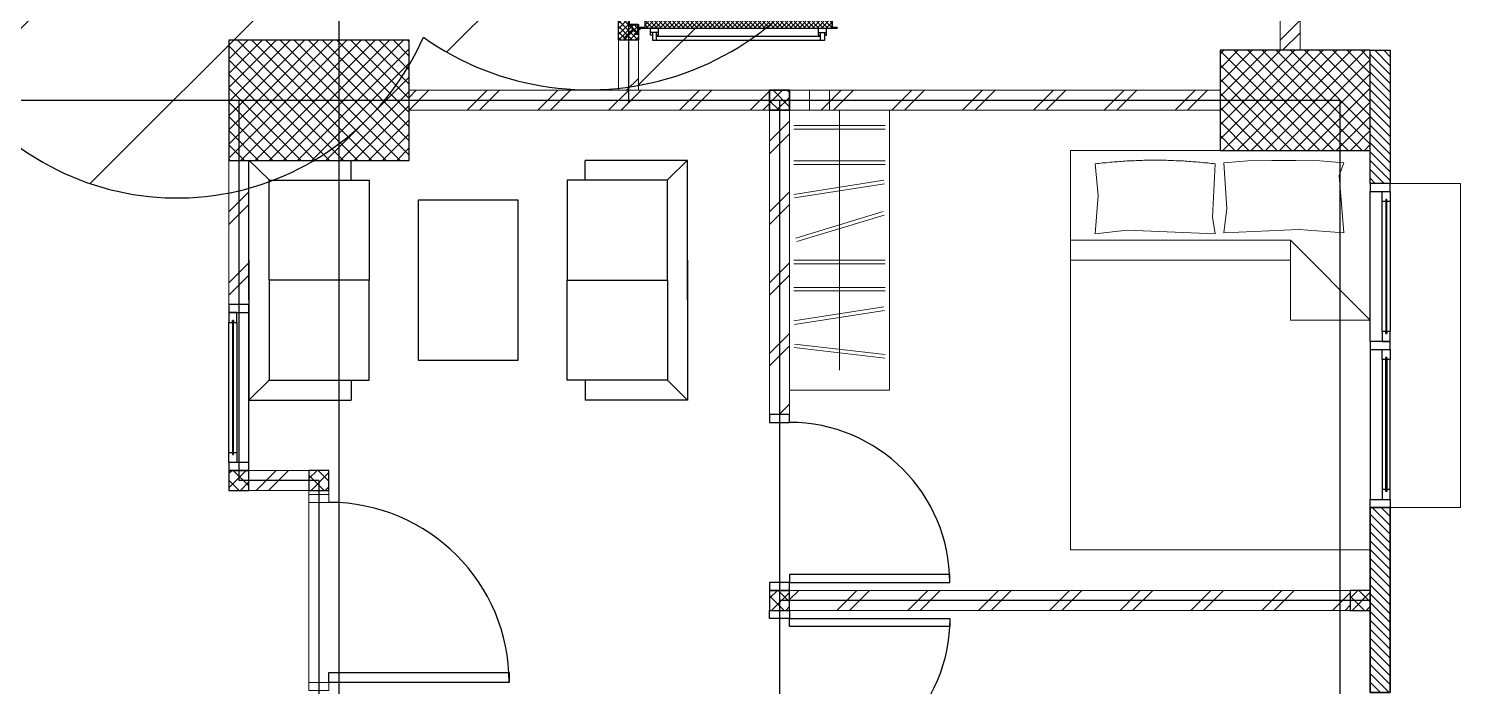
# Model space of a CAD drawing. Header units: millimetres. Extents: x -324 to 75, y -297 to 212.
# Drawn here: x -243.59 to -236.44, y 177.21 to 180.5 of the extents above; entities that cross this region are included whole.
import ezdxf

# ---------------------------------------------------------------- set-up
doc = ezdxf.new("R2010")
doc.units = ezdxf.units.MM
doc.layers.get('defpoints').update_dxf_attribs({"color": 1})
for name, color, linetype, lineweight in [('ars', 11, 'Continuous', 0), ('ARSIR', 31, 'Continuous', 5), ('KOL', 1, 'Continuous', 30), ('KOLOM', 4, 'Continuous', 9), ('lan', 7, 'Continuous', 15), ('tem', 5, 'Continuous', 20)]:
    doc.layers.add(name, color=color, linetype=linetype, lineweight=lineweight)
doc.layers.add('as', color=1, linetype='Continuous', plot=False)
for name, color, linetype in [('FURNITURE', 68, 'Continuous'), ('HID', 1, 'Continuous'), ('Kusen', 30, 'Continuous'), ('STL', 6, 'Continuous')]:
    doc.layers.add(name, color=color, linetype=linetype)
pattern_1 = [(225, (1.1, 1e-06), (-0.014142, 0.014142), []), (135, (1.1, 1e-06), (0.014142, 0.014142), [])]
pattern_2 = [(315, (-2e-13, 1e-06), (0.014142, 0.014142), []), (45, (-2e-13, 1e-06), (-0.014142, 0.014142), [])]
pattern_3 = [(135, (376.279584, 513.928732), (-0.0220970869, -0.0220970869), [])]
pattern_4 = [(45, (2, 57.215), (-0.1767767, 0.1767767), []), (45, (2.0625, 57.215), (-0.1767767, 0.1767767), [])]

# ---------------------------------------------------------------- blocks, each defined once
blk = doc.blocks.new('T. J1')
at = {"layer": 'Kusen'}
for p, q in [((-0.7188, 0.1), (-0.0688, 0.1)), ((0.7212, 0.1), (0.0712, 0.1)), ((-0.0188, 0), (-0.7688, 0)), ((-0.0688, 0.06), (-0.7188, 0.06)), ((0.0212, 0), (0.7712, 0)), ((0.0712, 0.06), (0.7212, 0.06))]:
    blk.add_line(p, q, dxfattribs=at)
for points in [[(-0.8088, 0), (-0.7688, 0), (-0.7688, 0.1), (-0.8088, 0.1)], [(-0.0188, 0), (0.0212, 0), (0.0212, 0.1), (-0.0188, 0.1)], [(0.8112, 0), (0.7712, 0), (0.7712, 0.1), (0.8112, 0.1)]]:
    blk.add_lwpolyline(points, close=True, dxfattribs=at)
for points in [[(-0.7188, 0.0775), (-0.7188, 0.06), (-0.7688, 0.06), (-0.7688, 0.1), (-0.7188, 0.1), (-0.7188, 0.0825), (-0.7288, 0.0825), (-0.7288, 0.0775), (-0.7188, 0.0775)], [(-0.0688, 0.0775), (-0.0688, 0.06), (-0.0188, 0.06), (-0.0188, 0.1), (-0.0688, 0.1), (-0.0688, 0.0825), (-0.0588, 0.0825), (-0.0588, 0.0775), (-0.0688, 0.0775)], [(0.0712, 0.0775), (0.0712, 0.06), (0.0212, 0.06), (0.0212, 0.1), (0.0712, 0.1), (0.0712, 0.0825), (0.0612, 0.0825), (0.0612, 0.0775), (0.0712, 0.0775)], [(0.7212, 0.0775), (0.7212, 0.06), (0.7712, 0.06), (0.7712, 0.1), (0.7212, 0.1), (0.7212, 0.0825), (0.7312, 0.0825), (0.7312, 0.0775), (0.7212, 0.0775)]]:
    blk.add_lwpolyline(points, dxfattribs=at)
at = {"layer": 'Kusen', "color": 141}
for points in [[(-0.7288, 0.0775), (-0.0588, 0.0775), (-0.0588, 0.0825), (-0.7288, 0.0825)], [(0.7312, 0.0775), (0.0612, 0.0775), (0.0612, 0.0825), (0.7312, 0.0825)]]:
    blk.add_lwpolyline(points, close=True, dxfattribs=at)
blk = doc.blocks.new('P.80')
at = {"layer": 'Kusen'}
for points in [[(-69.8094, -74.8368), (-69.7694, -74.8368), (-69.7694, -74.0368), (-69.8094, -74.0368)], [(-70.6094, -74.9368), (-70.5694, -74.9368), (-70.5694, -74.8368), (-70.6094, -74.8368)], [(-69.7694, -74.9368), (-69.7294, -74.9368), (-69.7294, -74.8368), (-69.7694, -74.8368)]]:
    blk.add_lwpolyline(points, close=True, dxfattribs=at)
blk.add_arc((-69.7694, -74.8368), 0.8, 90, 180, dxfattribs=at)
blk = doc.blocks.new('K 10.10')
at = {"layer": 'ars'}
h = blk.add_hatch(dxfattribs=at)
h.set_pattern_fill('_USER', color=256, scale=0.05, angle=45, double=1, pattern_type=0)
h.set_pattern_definition([(45, (0, 0), (-0.035355339, 0.035355339), []), (135, (0, 0), (-0.035355339, -0.035355339), [])])
h.paths.add_polyline_path([(1560.5383, 1380.4069), (1560.6383, 1380.4069), (1560.6383, 1380.5069), (1560.5383, 1380.5069)])
at = {"layer": 'KOL'}
blk.add_lwpolyline([(1560.5383, 1380.4069), (1560.6383, 1380.4069), (1560.6383, 1380.5069), (1560.5383, 1380.5069)], close=True, dxfattribs=at)
blk = doc.blocks.new('P-90')
at = {"layer": 'Kusen'}
blk.add_lwpolyline([(374.6908, -21.5979), (374.7408, -21.5979), (374.7408, -22.4979), (374.6908, -22.4979)], close=True, dxfattribs=at)
at = {"layer": 'Kusen', "lineweight": 9}
for points in [[(373.8008, -22.4979), (373.8408, -22.4979), (373.8408, -22.5979), (373.8008, -22.5979)], [(374.7408, -22.4979), (374.7808, -22.4979), (374.7808, -22.5979), (374.7408, -22.5979)]]:
    blk.add_lwpolyline(points, close=True, dxfattribs=at)
at = {"layer": 'Kusen'}
blk.add_arc((374.7408, -22.4979), 0.9, 90, 180, dxfattribs=at)
blk = doc.blocks.new('BED1')
at = {"color": 0, "linetype": 'Continuous'}
for points in [[(1.9976, 0), (1.9976, 1.4976), (0, 1.4976), (0, 0), (1.9976, 0)], [(1.5484, 1.0993), (1.1489, 1.0993), (1.1489, 1.4976), (1.5484, 1.0993)], [(1.9346, 1.3656), (1.9443, 1.2458), (1.9467, 1.1259), (1.9467, 1.0061), (1.9443, 0.8862), (1.9346, 0.7663), (1.707, 0.7809), (1.586, 0.7663), (1.6017, 1.1404), (1.586, 1.3656), (1.8717, 1.3426), (1.9346, 1.3656)], [(1.4492, 1.0993), (1.4492, 0)], [(1.5484, 1.0993), (1.5484, 0)], [(1.9298, 0.1235), (1.7724, 0.138), (1.5799, 0.1235), (1.5981, 0.2833), (1.5799, 0.7228), (1.6634, 0.7094), (1.9298, 0.7228)], [(1.9298, 0.1235), (1.931, 0.1332), (1.9322, 0.1429), (1.9334, 0.1513), (1.9346, 0.161), (1.9346, 0.1707), (1.9358, 0.1804), (1.937, 0.1889), (1.9383, 0.1985), (1.9383, 0.2082), (1.9395, 0.2179), (1.9407, 0.2264), (1.9407, 0.2361), (1.9419, 0.2458), (1.9419, 0.2542), (1.9431, 0.2639), (1.9431, 0.2736), (1.9443, 0.2833), (1.9443, 0.2918), (1.9455, 0.3015), (1.9455, 0.3111), (1.9455, 0.3208), (1.9467, 0.3293), (1.9467, 0.339), (1.9467, 0.3487), (1.9467, 0.3584), (1.9479, 0.3668), (1.9479, 0.3765), (1.9479, 0.3862), (1.9479, 0.3959), (1.9479, 0.4044), (1.9479, 0.414), (1.9479, 0.4237), (1.9479, 0.4334), (1.9479, 0.4419), (1.9479, 0.4516), (1.9479, 0.4613), (1.9479, 0.4709), (1.9479, 0.4794), (1.9467, 0.4891), (1.9467, 0.4988), (1.9467, 0.5085), (1.9467, 0.5169), (1.9455, 0.5266), (1.9455, 0.5363), (1.9455, 0.546), (1.9443, 0.5545), (1.9443, 0.5642), (1.9431, 0.5738), (1.9431, 0.5835), (1.9419, 0.592), (1.9419, 0.6017), (1.9407, 0.6114), (1.9407, 0.6199), (1.9395, 0.6295), (1.9383, 0.6392), (1.9383, 0.6489), (1.937, 0.6574), (1.9358, 0.6671), (1.9346, 0.6768), (1.9346, 0.6864), (1.9334, 0.6949), (1.9322, 0.7046), (1.931, 0.7143), (1.9298, 0.7228)]]:
    blk.add_lwpolyline(points, dxfattribs=at)
blk = doc.blocks.new('LEMARI1')
for points in [[(0.6998, 0.4988), (-0.6998, 0.4988)], [(-0.6998, 0), (0.6998, 0), (0.6998, 0.4988), (-0.6998, 0.4988), (-0.6998, 0)], [(-0.5387, 0.4758), (-0.4855, 0.023)], [(-0.4685, 0.0254), (-0.5206, 0.477)], [(-0.3002, 0.4746), (-0.3705, 0.0242)], [(-0.3523, 0.0218), (-0.2821, 0.4709)], [(-0.2034, 0.477), (-0.2034, 0.0218)], [(-0.1852, 0.0218), (-0.1852, 0.477)], [(-0.0678, 0.477), (-0.0678, 0.0218)], [(-0.0496, 0.0218), (-0.0496, 0.477)], [(0.1755, 0.4722), (0.0436, 0.0363)], [(0.0605, 0.0315), (0.1937, 0.4673)], [(0.3317, 0.4746), (0.2627, 0.0242)], [(0.2797, 0.0218), (0.3499, 0.4709)], [(0.4286, 0.477), (0.4286, 0.0218)], [(0.4467, 0.0218), (0.4467, 0.477)], [(0.6053, 0.477), (0.6053, 0.0218)], [(0.6235, 0.0218), (0.6235, 0.477)], [(0.6998, 0.2494), (-0.5993, 0.2494)]]:
    blk.add_lwpolyline(points)
blk = doc.blocks.new('tamu02')
at = {"linetype": 'Continuous'}
for points in [[(-0.5005, 1.2448), (-0.5998, 1.3453)], [(0.1005, 1.3453), (-0.5985, 1.3453), (-0.5985, 0.8339)], [(-0.0993, 1.3453), (0.5998, 1.3453), (0.5998, 0.8339)], [(0.5005, 1.2448), (0.5998, 1.3453)], [(-0.4993, 0.7444), (0, 0.7444), (0, 1.2448), (-0.4993, 1.2448), (-0.4993, 0.7444)], [(0.5005, 0.7444), (0, 0.7444), (0, 1.2448), (0.5005, 1.2448), (0.5005, 0.7444)], [(-0.4993, 0.8339), (-0.5985, 0.8339)], [(0.5005, 0.8339), (0.5998, 0.8339)], [(-0.4993, -0.2444), (0, -0.2444), (0, -0.7448), (-0.4993, -0.7448), (-0.4993, -0.2444)], [(0.5005, -0.2444), (0, -0.2444), (0, -0.7448), (0.5005, -0.7448), (0.5005, -0.2444)], [(0.1005, -0.8453), (-0.5985, -0.8453), (-0.5985, -0.3339)], [(-0.4993, -0.3339), (-0.5985, -0.3339)], [(-0.0993, -0.8453), (0.5998, -0.8453), (0.5998, -0.3339)], [(0.5005, -0.3339), (0.5998, -0.3339)], [(-0.5005, -0.7448), (-0.5998, -0.8453)], [(0.5005, -0.7448), (0.5998, -0.8453)]]:
    blk.add_lwpolyline(points, dxfattribs=at)
blk.add_lwpolyline([(0.4, 0.5), (0.4, 0), (-0.4, 0), (-0.4, 0.5), (0.4, 0.5)])
blk = doc.blocks.new('T. J2')
at = {"layer": 'Kusen'}
for p, q in [((-0.3692, 0.1), (0.2808, 0.1)), ((-0.4192, 0), (0.3308, 0)), ((0.2808, 0.06), (-0.3692, 0.06))]:
    blk.add_line(p, q, dxfattribs=at)
for points in [[(-0.4592, 0), (-0.4192, 0), (-0.4192, 0.1), (-0.4592, 0.1)], [(0.3308, 0), (0.3708, 0), (0.3708, 0.1), (0.3308, 0.1)]]:
    blk.add_lwpolyline(points, close=True, dxfattribs=at)
for points in [[(-0.3692, 0.0775), (-0.3692, 0.06), (-0.4192, 0.06), (-0.4192, 0.1), (-0.3692, 0.1), (-0.3692, 0.0825), (-0.3792, 0.0825), (-0.3792, 0.0775), (-0.3692, 0.0775)], [(0.2808, 0.0775), (0.2808, 0.06), (0.3308, 0.06), (0.3308, 0.1), (0.2808, 0.1), (0.2808, 0.0825), (0.2908, 0.0825), (0.2908, 0.0775), (0.2808, 0.0775)]]:
    blk.add_lwpolyline(points, dxfattribs=at)
at = {"layer": 'Kusen', "color": 141}
blk.add_lwpolyline([(-0.3792, 0.0775), (0.2908, 0.0775), (0.2908, 0.0825), (-0.3792, 0.0825)], close=True, dxfattribs=at)
blk = doc.blocks.new('typikal-1')
at = {"layer": 'as'}
for p, q in [((2.5, 5.15), (2.5, 2.2)), ((0, 2.2), (6.2, 2.2)), ((1.9, -0.1), (1.9, -0.5)), ((1.9, -0.1), (3, -0.1)), ((0, -0.5), (1.9, -0.5))]:
    blk.add_line(p, q, dxfattribs=at)
at = {"layer": 'KOL'}
blk.add_lwpolyline([(2.035, 5.15), (2.96, 5.15), (2.96, 5.25), (2.035, 5.25)], close=True, dxfattribs=at)
at = {"layer": 'lan'}
blk.add_line((2.91, -0.15), (2.01, -0.15), dxfattribs=at)
at = {"layer": 'tem'}
for points in [[(2.45, 2.25), (2.55, 2.25), (2.55, 5.05), (2.45, 5.05)], [(0.05, 2.25), (-0.05, 2.25), (-0.05, 4.4), (0.05, 4.4)], [(1.57, 2.25), (0.05, 2.25), (0.05, 2.15), (1.57, 2.15)], [(-0.05, 2.15), (0.05, 2.15), (0.05, 0.35), (-0.05, 0.35)], [(0.05, 2.15), (-0.05, 2.15), (-0.05, 0.35), (0.05, 0.35)], [(1.97, -0.15), (1.95, -0.15), (1.95, -0.05), (1.97, -0.05)], [(1.95, -0.45), (1.85, -0.45), (1.85, -0.15), (1.95, -0.15)], [(1.02, -0.45), (0.3, -0.45), (0.3, -0.55), (1.02, -0.55)]]:
    blk.add_lwpolyline(points, close=True, dxfattribs=at)
at = {"layer": 'ars', "xscale": -1}
for name, p in [('BED1', (2.2476, 3.6524)), ('LEMARI1', (0.7498, 2.25))]:
    blk.add_blockref(name, p, dxfattribs=at)
at = {"layer": 'FURNITURE', "xscale": -1, "rotation": 180}
blk.add_blockref('tamu02', (0.8985, 0.8953), dxfattribs=at)
at = {"layer": 'KOLOM', "extrusion": (0, 0, -1), "xscale": -1, "zscale": -1, "rotation": 180}
for p in [(-1563.0883, 1385.5569), (-1560.5883, 1382.6569), (-1563.0883, 1382.6569), (-1562.4883, 1380.3569), (-1562.4883, 1379.9569)]:
    blk.add_blockref('K 10.10', p, dxfattribs=at)
at = {"layer": 'KOLOM', "extrusion": (0, 0, -1), "zscale": -1, "rotation": 180}
blk.add_blockref('K 10.10', (1560.5883, 1382.6569), dxfattribs=at)
at = {"layer": 'Kusen'}
for name, p in [('T. J1', (1.2238, 5.15)), ('P.80', (72.1794, 77.0868)), ('P-90', (-371.8308, 22.4479))]:
    blk.add_blockref(name, p, dxfattribs=at)
at = {"layer": 'Kusen', "xscale": -1}
blk.add_blockref('P.80', (-67.1794, 77.0868), dxfattribs=at)
at = {"layer": 'Kusen', "rotation": 180}
blk.add_blockref('T. J2', (1.3908, -0.45), dxfattribs=at)
blk = doc.blocks.new("k3'")
at = {"layer": 'ars'}
h = blk.add_hatch(dxfattribs=at)
h.set_pattern_fill('_USER', color=256, scale=0.05, angle=45, double=1, pattern_type=0)
h.set_pattern_definition([(45, (0, -4.975), (-0.03535534, 0.03535534), []), (135, (0, -4.975), (-0.03535534, -0.03535534), [])])
h.paths.add_polyline_path([(-0.25, -0.375), (0.25, -0.375), (0.25, 0.375), (-0.25, 0.375)])
at = {"layer": 'KOL'}
blk.add_lwpolyline([(-0.25, -0.375), (0.25, -0.375), (0.25, 0.375), (-0.25, 0.375)], close=True, dxfattribs=at)
blk = doc.blocks.new("k1'")
at = {"layer": 'ars'}
h = blk.add_hatch(dxfattribs=at)
h.set_pattern_fill('_USER', color=256, scale=0.05, angle=45, double=1, pattern_type=0)
h.set_pattern_definition([(45, (0, -5), (-0.03535534, 0.03535534), []), (135, (0, -5), (-0.03535534, -0.03535534), [])])
h.paths.add_polyline_path([(-0.3, -0.45), (0.3, -0.45), (0.3, 0.45), (-0.3, 0.45)])
at = {"layer": 'KOL'}
blk.add_lwpolyline([(-0.3, -0.45), (0.3, -0.45), (0.3, 0.45), (-0.3, 0.45)], close=True, dxfattribs=at)
blk = doc.blocks.new('D-P90')
at = {"layer": 'ars'}
h = blk.add_hatch(dxfattribs=at)
h.set_pattern_fill('ANSI37', color=256, scale=0.005, angle=-90, style=0)
h.set_pattern_definition([(45, (-1350.94906, -1248.591899), (0.01122532015, -0.01122532015), []), (315, (-1350.94906, -1248.591899), (-0.01122532015, -0.01122532015), [])])
h.paths.add_polyline_path([(0.009, -0.1833, -0.414214), (0.01, -0.1843), (0.01, -1.1162, -0.414214), (0.009, -1.1172), (-0.0345, -1.1172, 0.414214), (-0.037, -1.1197), (-0.037, -1.142, -1), (-0.0385, -1.142), (-0.0385, -0.1585, -1), (-0.037, -0.1585), (-0.037, -0.1808, 0.414214), (-0.0345, -0.1833)])
at = {"layer": 'as'}
for p, q in [((-0.0395, -0.1577), (-0.0457, -0.1577)), ((-0.0425, -0.1608), (-0.0425, -0.1546))]:
    blk.add_line(p, q, dxfattribs=at)
at = {"layer": 'HID'}
for p, q in [((-0.0437, -0.1248), (-0.0915, -0.077)), ((-0.0423, -0.1234), (-0.0907, -0.075)), ((-0.0657, -0.147), (-0.023, -0.1043)), ((-0.0628, -0.147), (-0.023, -0.1072)), ((0.9657, -0.147), (0.923, -0.1043)), ((0.9628, -0.147), (0.923, -0.1072)), ((0.9423, -0.1234), (0.9907, -0.075)), ((0.9437, -0.1248), (0.9915, -0.077))]:
    blk.add_line(p, q, dxfattribs=at)
for points in [[(-0.0439, -0.1252), (-0.044, -0.1251), (-0.042, -0.1231), (-0.0419, -0.1232)], [(0.9439, -0.1252), (0.944, -0.1251), (0.942, -0.1231), (0.9419, -0.1232)]]:
    blk.add_lwpolyline(points, dxfattribs=at)
at = {"layer": 'KOL'}
blk.add_line((0.97, -0.13), (0.97, -0.15), dxfattribs=at)
at = {"layer": 'Kusen', "ltscale": 2}
for p, q in [((-0.074, -0.2106), (-0.04, -0.2106)), ((-0.074, -0.2206), (-0.074, -0.2106)), ((-0.0615, -0.2506), (-0.0615, -0.2106)), ((-0.04, -0.2506), (-0.04, -0.2106)), ((0.0455, -0.2106), (0.0115, -0.2106)), ((0.0115, -0.2506), (0.0115, -0.2106)), ((0.033, -0.2506), (0.033, -0.2106)), ((0.0455, -0.2206), (0.0455, -0.2106)), ((-0.0986, -0.2206), (-0.0986, -1.0599)), ((-0.0786, -0.2406), (-0.0786, -1.0599)), ((-0.074, -0.2506), (-0.074, -0.2406)), ((-0.074, -0.2506), (-0.04, -0.2506)), ((0.0455, -0.2506), (0.0115, -0.2506)), ((0.0455, -0.2506), (0.0455, -0.2406)), ((0.0528, -0.2406), (0.0528, -1.0599)), ((0.0728, -0.2206), (0.0728, -1.0599)), ((-0.074, -1.0499), (-0.04, -1.0499)), ((-0.074, -1.0499), (-0.074, -1.0599)), ((-0.0615, -1.0499), (-0.0615, -1.0899)), ((-0.04, -1.0499), (-0.04, -1.0899)), ((0.0455, -1.0499), (0.0115, -1.0499)), ((0.0115, -1.0499), (0.0115, -1.0899)), ((0.033, -1.0499), (0.033, -1.0899)), ((0.0455, -1.0499), (0.0455, -1.0599)), ((-0.074, -1.0799), (-0.074, -1.0899)), ((-0.074, -1.0899), (-0.04, -1.0899)), ((0.0455, -1.0899), (0.0115, -1.0899)), ((0.0455, -1.0799), (0.0455, -1.0899))]:
    blk.add_line(p, q, dxfattribs=at)
at = {"layer": 'Kusen'}
for p, q in [((-0.0422, -0.1567), (-0.0378, -0.1577)), ((-0.0419, -0.1553), (-0.0376, -0.1562))]:
    blk.add_line(p, q, dxfattribs=at)
at = {"layer": 'Kusen', "ltscale": 2}
for points in [[(-0.0986, -0.2406), (-0.0615, -0.2406), (-0.0615, -0.2206), (-0.0986, -0.2206), (-0.0986, -0.2406)], [(0.0728, -0.2406), (0.033, -0.2406), (0.033, -0.2206), (0.0728, -0.2206), (0.0728, -0.2406)], [(-0.1013, -1.0599), (-0.0615, -1.0599), (-0.0615, -1.0799), (-0.1013, -1.0799), (-0.1013, -1.0599)], [(0.0728, -1.0599), (0.033, -1.0599), (0.033, -1.0799), (0.0728, -1.0799), (0.0728, -1.0599)]]:
    blk.add_lwpolyline(points, dxfattribs=at)
at = {"layer": 'Kusen'}
blk.add_circle((-0.0425, -0.1577), 0.001, dxfattribs=at)
for radius, start, end in [(0.0025, 75.78042, 11.38506), (0.9611, 270, 0.45972)]:
    blk.add_arc((-0.0425, -0.1577), radius, start, end, dxfattribs=at)
at = {"layer": 'STL'}
for p, q in [((-0.0385, -0.1585), (-0.0385, -1.142)), ((-0.037, -0.1808), (-0.037, -0.1585)), ((-0.0345, -0.1833), (0.009, -0.1833)), ((0.01, -0.1843), (0.01, -1.1162)), ((-0.037, -1.1197), (-0.037, -1.142)), ((-0.0345, -1.1172), (0.009, -1.1172))]:
    blk.add_line(p, q, dxfattribs=at)
for points in [[(0, -0.1002), (0, -0.1032), (-0.0185, -0.1032, 0.414214), (-0.02, -0.1047), (-0.02, -0.148, -0.414214), (-0.022, -0.15), (-0.068, -0.15, -0.414214), (-0.07, -0.148), (-0.07, -0.13), (-0.067, -0.13), (-0.067, -0.1455, 0.414214), (-0.0655, -0.147), (-0.0245, -0.147, 0.414214), (-0.023, -0.1455), (-0.023, -0.1022, -0.414214), (-0.021, -0.1002)], [(0.9, -0.1002), (0.9, -0.1032), (0.9185, -0.1032, -0.414214), (0.92, -0.1047), (0.92, -0.148, 0.414214), (0.922, -0.15), (0.968, -0.15, 0.414214), (0.97, -0.148), (0.97, -0.13), (0.967, -0.13), (0.967, -0.1455, -0.414214), (0.9655, -0.147), (0.9245, -0.147, -0.414214), (0.923, -0.1455), (0.923, -0.1022, 0.414214), (0.921, -0.1002)]]:
    blk.add_lwpolyline(points, format="xyb", close=True, dxfattribs=at)
blk.add_lwpolyline([(0.009, -0.1818), (-0.0345, -0.1818, -0.414214), (-0.0355, -0.1808), (-0.0355, -0.1585, 1), (-0.04, -0.1585), (-0.04, -1.142, 1), (-0.0355, -1.142), (-0.0355, -1.1197, -0.414214), (-0.0345, -1.1187), (0.009, -1.1187, 0.414214), (0.0115, -1.1162), (0.0115, -0.1843)], format="xyb", dxfattribs=at)
for centre, radius, start, end in [((-0.0377, -0.1585), 0.00075, 0, 180), ((-0.0345, -0.1808), 0.0025, 180, 270), ((0.009, -0.1843), 0.0025, 360, 90), ((0.009, -0.1843), 0.001, 360, 90), ((-0.0377, -1.142), 0.00075, 180, 0), ((-0.0345, -1.1197), 0.0025, 90, 180), ((0.009, -1.1162), 0.001, 270, 0)]:
    blk.add_arc(centre, radius, start, end, dxfattribs=at)
blk = doc.blocks.new('PINTU DARURAT')
at = {"layer": 'ARSIR'}
h = blk.add_hatch(dxfattribs=at)
h.set_pattern_fill('_USER', color=256, scale=0.02, angle=315, style=0, double=1, pattern_type=0)
h.set_pattern_definition(pattern_2)
edge = h.paths.add_edge_path()
edge.add_line((0, 0), (0.1, 0))
edge.add_line((0.1, 0), (0.1, 0.0502))
edge.add_line((0.1, 0.0502), (0.077, 0.0502))
edge.add_line((0.077, 0.0502), (0.077, 0.0955))
edge.add_arc((0.0755, 0.0955), 0.0015, 360, 450)
edge.add_line((0.0755, 0.097), (0.0345, 0.097))
edge.add_arc((0.0345, 0.0955), 0.0015, 90, 180)
edge.add_line((0.033, 0.0955), (0.033, 0.08))
edge.add_line((0.033, 0.08), (0.03, 0.08))
edge.add_line((0.03, 0.08), (0.03, 0.1))
edge.add_line((0.03, 0.1), (0, 0.1))
edge.add_line((0, 0.1), (0, 0))
h = blk.add_hatch(dxfattribs=at)
h.set_pattern_fill('_USER', color=256, scale=0.02, angle=315, style=0, double=1, pattern_type=0)
h.set_pattern_definition(pattern_2)
edge = h.paths.add_edge_path()
edge.add_line((0, 0), (0.1, 0))
edge.add_line((0.1, 0), (0.1, 0.0502))
edge.add_line((0.1, 0.0502), (0.077, 0.0502))
edge.add_line((0.077, 0.0502), (0.077, 0.0955))
edge.add_arc((0.0755, 0.0955), 0.0015, 360, 450)
edge.add_line((0.0755, 0.097), (0.0345, 0.097))
edge.add_arc((0.0345, 0.0955), 0.0015, 90, 180)
edge.add_line((0.033, 0.0955), (0.033, 0.08))
edge.add_line((0.033, 0.08), (0.03, 0.08))
edge.add_line((0.03, 0.08), (0.03, 0.1))
edge.add_line((0.03, 0.1), (0, 0.1))
edge.add_line((0, 0.1), (0, 0))
h = blk.add_hatch(dxfattribs=at)
h.set_pattern_fill('_USER', color=256, scale=0.02, angle=315, style=0, double=1, pattern_type=0)
h.set_pattern_definition(pattern_1)
edge = h.paths.add_edge_path()
edge.add_line((1.1, 0), (1, 0))
edge.add_line((1, 0), (1, 0.0502))
edge.add_line((1, 0.0502), (1.023, 0.0502))
edge.add_line((1.023, 0.0502), (1.023, 0.0955))
edge.add_arc((1.0245, 0.0955), 0.0015, -630, -540, ccw=False)
edge.add_line((1.0245, 0.097), (1.0655, 0.097))
edge.add_arc((1.0655, 0.0955), 0.0015, -360, -270, ccw=False)
edge.add_line((1.067, 0.0955), (1.067, 0.08))
edge.add_line((1.067, 0.08), (1.07, 0.08))
edge.add_line((1.07, 0.08), (1.07, 0.1))
edge.add_line((1.07, 0.1), (1.1, 0.1))
edge.add_line((1.1, 0.1), (1.1, 0))
h = blk.add_hatch(dxfattribs=at)
h.set_pattern_fill('_USER', color=256, scale=0.02, angle=315, style=0, double=1, pattern_type=0)
h.set_pattern_definition(pattern_1)
edge = h.paths.add_edge_path()
edge.add_line((1.1, 0), (1, 0))
edge.add_line((1, 0), (1, 0.0502))
edge.add_line((1, 0.0502), (1.023, 0.0502))
edge.add_line((1.023, 0.0502), (1.023, 0.0955))
edge.add_arc((1.0245, 0.0955), 0.0015, -630, -540, ccw=False)
edge.add_line((1.0245, 0.097), (1.0655, 0.097))
edge.add_arc((1.0655, 0.0955), 0.0015, -360, -270, ccw=False)
edge.add_line((1.067, 0.0955), (1.067, 0.08))
edge.add_line((1.067, 0.08), (1.07, 0.08))
edge.add_line((1.07, 0.08), (1.07, 0.1))
edge.add_line((1.07, 0.1), (1.1, 0.1))
edge.add_line((1.1, 0.1), (1.1, 0))
at = {"layer": 'KOL'}
blk.add_line((1.1, 0.1), (1.1, 0), dxfattribs=at)
blk.add_line((1.1, 0.1), (1.1, 0), dxfattribs=at)
blk.add_line((1.1, 0.1), (1.1, 0), dxfattribs=at)
blk.add_line((1.1, 0.1), (1.1, 0), dxfattribs=at)
for points in [[(0, 0), (0.1, 0), (0.1, 0.0502), (0.077, 0.0502), (0.077, 0.0955, 0.414214), (0.0755, 0.097), (0.0345, 0.097, 0.414214), (0.033, 0.0955), (0.033, 0.08), (0.03, 0.08), (0.03, 0.1), (0, 0.1)], [(0, 0), (0.1, 0), (0.1, 0.0502), (0.077, 0.0502), (0.077, 0.0955, 0.414214), (0.0755, 0.097), (0.0345, 0.097, 0.414214), (0.033, 0.0955), (0.033, 0.08), (0.03, 0.08), (0.03, 0.1), (0, 0.1)], [(1.1, 0), (1, 0), (1, 0.0502), (1.023, 0.0502), (1.023, 0.0955, -0.414214), (1.0245, 0.097), (1.0655, 0.097, -0.414214), (1.067, 0.0955), (1.067, 0.08), (1.07, 0.08), (1.07, 0.1), (1.1, 0.1)], [(1.1, 0), (1, 0), (1, 0.0502), (1.023, 0.0502), (1.023, 0.0955, -0.414214), (1.0245, 0.097), (1.0655, 0.097, -0.414214), (1.067, 0.0955), (1.067, 0.08), (1.07, 0.08), (1.07, 0.1), (1.1, 0.1)]]:
    blk.add_lwpolyline(points, format="xyb", close=True, dxfattribs=at)
at = {"layer": 'Kusen', "xscale": -1, "rotation": 180}
blk.add_blockref('D-P90', (0.1, -0.05), dxfattribs=at)
blk = doc.blocks.new('A-4')
at = {"layer": 'ars'}
h = blk.add_hatch(dxfattribs=at)
h.set_pattern_fill('TEMBOK', color=256, scale=0.25)
h.set_pattern_definition([(45, (-1.00016, -35.055), (-0.1767767, 0.1767767), []), (45, (-0.93766, -35.055), (-0.1767767, 0.1767767), [])])
h.paths.add_polyline_path([(6.25, 43), (6.35, 43), (6.35, 40.9), (6.25, 40.9)])
h = blk.add_hatch(dxfattribs=at)
h.set_pattern_fill('TEMBOK', color=256, scale=0.25)
h.set_pattern_definition([(45, (-37.205, -1.425), (-0.1767767, 0.1767767), []), (45, (-37.1425, -1.425), (-0.1767767, 0.1767767), [])])
h.paths.add_polyline_path([(2.945, 40.7), (3.045, 40.7), (3.045, 40.95), (2.945, 40.95)])
h = blk.add_hatch(dxfattribs=at)
h.set_pattern_fill('ANSI31', color=256, scale=0.25, angle=90, style=0)
h.set_pattern_definition(pattern_3)
h.paths.add_polyline_path([(6.7, 40.9), (6.7, 40.235), (6.8, 40.235), (6.8, 40.9)])
h = blk.add_hatch(dxfattribs=at)
h.set_pattern_fill('TEMBOK', color=256, scale=0.25)
h.set_pattern_definition(pattern_4)
h.paths.add_polyline_path([(1.9, 40.6), (1.9, 40.7), (3.7, 40.7), (3.7, 40.6)])
h = blk.add_hatch(dxfattribs=at)
h.set_pattern_fill('TEMBOK', color=256, scale=0.25)
h.set_pattern_definition(pattern_4)
h.paths.add_polyline_path([(5.95, 40.6), (5.95, 40.7), (3.8, 40.7), (3.8, 40.6)])
h = blk.add_hatch(dxfattribs=at)
h.set_pattern_fill('TEMBOK', color=256, scale=0.25)
h.set_pattern_definition([(45, (-3.55016, -11.165), (-0.1767767, 0.1767767), []), (45, (-3.48766, -11.165), (-0.1767767, 0.1767767), [])])
h.paths.add_polyline_path([(3.7, 40.6), (3.8, 40.6), (3.8, 39.08), (3.7, 39.08)])
h = blk.add_hatch(dxfattribs=at)
h.set_pattern_fill('TEMBOK', color=256, scale=0.25)
h.set_pattern_definition([(45, (-6.25016, -11.165), (-0.1767767, 0.1767767), []), (45, (-6.18766, -11.165), (-0.1767767, 0.1767767), [])])
h.paths.add_polyline_path([(1, 40.35), (1.1, 40.35), (1.1, 39.63), (1, 39.63)])
h = blk.add_hatch(dxfattribs=at)
h.set_pattern_fill('TEMBOK', color=256, scale=0.25)
h.set_pattern_definition([(45, (-3.695, 25.925), (-0.1767767, 0.1767767), []), (45, (-3.6325, 25.925), (-0.1767767, 0.1767767), [])])
h.paths.add_polyline_path([(1.4, 38.7), (1.1, 38.7), (1.1, 38.8), (1.4, 38.8)])
h = blk.add_hatch(dxfattribs=at)
h.set_pattern_fill('ANSI31', color=256, scale=0.25, angle=90, style=0)
h.set_pattern_definition(pattern_3)
h.paths.add_polyline_path([(6.7, 38.615), (6.7, 37.69), (6.8, 37.69), (6.8, 38.615)])
h = blk.add_hatch(dxfattribs=at)
h.set_pattern_fill('TEMBOK', color=256, scale=0.25)
h.set_pattern_definition([(45, (-0.795, 5.525), (-0.1767767, 0.1767767), []), (45, (-0.7325, 5.525), (-0.1767767, 0.1767767), [])])
h.paths.add_polyline_path([(6.6, 38.2), (3.8, 38.2), (3.8, 38.1), (6.6, 38.1)])
at = {"layer": 'as'}
for p, q in [((2.995, 48.64), (2.995, 40.64)), ((1.55, 13.35), (1.55, 43.13)), ((-6.55, 40.65), (6.55, 40.65)), ((6.55, 15.85), (6.55, 40.65))]:
    blk.add_line(p, q, dxfattribs=at)
at = {"layer": 'KOL'}
for points in [[(6.7, 40.235), (6.7, 40.9), (6.8, 40.9), (6.8, 40.235)], [(6.7, 37.69), (6.7, 38.615), (6.8, 38.615), (6.8, 37.69)]]:
    blk.add_lwpolyline(points, close=True, dxfattribs=at)
at = {"layer": 'lan'}
for p, q in [((6.8, 40.235), (7.15, 40.235)), ((7.15, 40.235), (7.15, 38.615)), ((6.8, 38.615), (7.15, 38.615))]:
    blk.add_line(p, q, dxfattribs=at)
at = {"layer": 'tem'}
for points in [[(6.35, 43), (6.35, 40.9), (6.25, 40.9), (6.25, 43)], [(3.045, 40.95), (3.045, 40.7), (2.945, 40.7), (2.945, 40.95)]]:
    blk.add_lwpolyline(points, close=True, dxfattribs=at)
at = {"layer": 'tem', "ltscale": 2}
for points in [[(5.95, 40.6), (5.95, 40.7), (3.9, 40.7), (3.9, 40.6)], [(5.95, 40.6), (5.95, 40.7), (4, 40.7), (4, 40.6)]]:
    blk.add_lwpolyline(points, close=True, dxfattribs=at)
at = {"color": 2, "xscale": -1, "rotation": 270}
blk.add_blockref('PINTU DARURAT', (2.945, 40.95), dxfattribs=at)
at = {"layer": 'KOL', "rotation": 90}
for name, p in [("k1'", (1.45, 40.65)), ("k3'", (6.325, 40.65))]:
    blk.add_blockref(name, p, dxfattribs=at)
at = {"layer": 'lan', "rotation": 270}
blk.add_blockref('typikal-1', (1.55, 40.65), dxfattribs=at)

msp = doc.modelspace()

# ---------------------------------------------------------------- hatches: boundary and pattern name
at = {"layer": 'defpoints'}
h = msp.add_hatch(dxfattribs=at)
h.set_pattern_fill('ANSI31', color=2, scale=0.25, style=0)
h.set_pattern_definition([(45, (99.64905, 132.0205), (-0.561266, 0.561266), [])])
edge = h.paths.add_edge_path()
edge.add_arc((-241.4749, 188.5181), 1.0368, 354.71106, 464.71106)
edge.add_arc((-243.7522, 188.6368), 2.1995, 23.69987, 133.69987)
edge.add_arc((-246.5557, 189.0941), 1.7123, 41.42308, 151.42308)
edge.add_arc((-248.6346, 189.1888), 0.925, 51.54314, 161.54314)
edge.add_arc((-248.6352, 187.728), 1.9606, 116.56563, 226.56563)
edge.add_arc((-249.271, 185.3707), 1.1742, 127.3394, 237.3394)
edge.add_arc((-248.9962, 183.2937), 1.4177, 129.84829, 239.84829)
edge.add_arc((-248.79, 181.4247), 1.1211, 144.99949, 254.99949)
edge.add_arc((-247.3567, 181.1394), 1.8991, 204.83336, 314.83336)
edge.add_arc((-244.9812, 180.6938), 1.3735, 221.0037, 331.0037)
edge.add_arc((-242.8512, 180.9998), 1.3441, 226.30013, 336.30013)
edge.add_arc((-240.7958, 181.6215), 1.4249, 234.63767, 344.63767)
edge.add_arc((-240.44, 182.7818), 1.8443, 303.5108, 413.5108)
edge.add_arc((-241.3486, 185.9586), 2.6252, 319.80937, 429.80937)

# ---------------------------------------------------------------- linework, layer by layer
at = {"layer": 'defpoints', "color": 2}
msp.add_lwpolyline([(-240.4426, 188.4225, 0.520567), (-241.7382, 189.5209, 0.520567), (-245.2718, 190.227, 0.520567), (-248.0593, 189.9132, 0.520567), (-249.512, 189.4817, 0.520567), (-249.9832, 186.3043, 0.520567), (-249.9046, 184.3822, 0.520567), (-249.7083, 182.0678, 0.520567), (-249.0801, 180.3418, 0.520567), (-246.0177, 179.7927, 0.520567), (-243.7798, 180.028, 0.520567), (-241.6204, 180.4595, 0.520567), (-239.4218, 181.244, 0.520567), (-239.3432, 184.2645, 0.520567)], format="xyb", close=True, dxfattribs=at)

# ---------------------------------------------------------------- block references
msp.add_blockref('A-4', (-243.5919, 139.4939))

doc.saveas('drawing.dxf')
